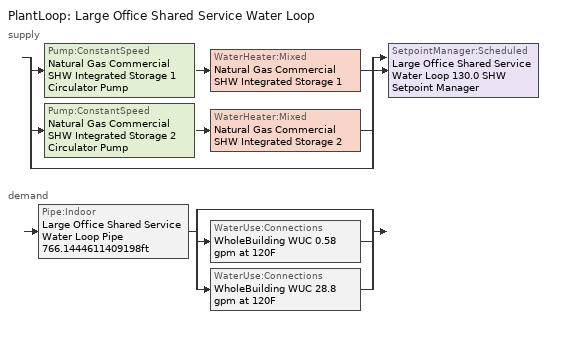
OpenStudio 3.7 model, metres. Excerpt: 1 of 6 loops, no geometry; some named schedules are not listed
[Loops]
PlantLoop 'Large Office Shared Service Water Loop'
 supply: split
  | Pump:ConstantSpeed 'Natural Gas Commercial SHW Integrated Storage 1 Circulator Pump' > WaterHeater:Mixed 'Natural Gas Commercial SHW Integrated Storage 1'
  | Pump:ConstantSpeed 'Natural Gas Commercial SHW Integrated Storage 2 Circulator Pump' > WaterHeater:Mixed 'Natural Gas Commercial SHW Integrated Storage 2'
  | bypass
  join > SetpointManager:Scheduled 'Large Office Shared Service Water Loop 130.0 SHW Setpoint Manager'
 demand: Pipe:Indoor 'Large Office Shared Service Water Loop Pipe 766.1444611409198ft' > split
  | bypass
  | WaterUse:Connections 'WholeBuilding WUC 0.58 gpm at 120F'
  | WaterUse:Connections 'WholeBuilding WUC 28.8 gpm at 120F'
[Material] Roughness=Smooth; Thermal Absorptance=0.9; Solar Absorptance=0.7; Visible Absorptance=0.7
Name | Thickness {m} | Conductivity {W/m-K} | Density {kg/m3} | Specific Heat {J/kg-K}
Copper pipe 0.75in type L | 0.001143 | 386 | 8907.12 | 385.1856
Fiberglass batt 0.5in | 0.0127 | 0.0663448 | 11.214 | 837.36
[Construction]
Copper pipe 0.75in type L with 0.5in fiberglass batt: Fiberglass batt 0.5in, Copper pipe 0.75in type L
[WaterUse:Connections] Drain Water Heat Exchanger Type=None; Drain Water Heat Exchanger Destination=Plant
Name | Water Use Equipment Name 1
WholeBuilding WUC 28.8 gpm at 120F | WholeBuilding Service Water Use 28.8gpm at 120F
WholeBuilding WUC 0.58 gpm at 120F | WholeBuilding Service Water Use 0.58gpm at 120F
[WaterUse:Equipment:Definition] Target Temperature Schedule=Mixed Water At Faucet Temp - 120F; Sensible Fraction Schedule=Fraction Sensible - 0.2; Latent Fraction Schedule=Fraction Latent - 0.05
Name | Peak Flow Rate {m3/s}
WholeBuilding Service Water Use Def 28.8 gpm | 0.00181712
WholeBuilding Service Water Use Def 0.58 gpm | 3.65923e-05
[WaterUse:Equipment]
Name | Water Use Equipment Definition | Flow Rate Fraction Schedule
WholeBuilding Service Water Use 28.8gpm at 120F | WholeBuilding Service Water Use Def 28.8 gpm | OfficeLarge BLDG_SWH_SCH
WholeBuilding Service Water Use 0.58gpm at 120F | WholeBuilding Service Water Use Def 0.58 gpm | OfficeLarge BLDG_SWH_SCH 1
[PlantLoop]
Large Office Shared Service Water Loop: Glycol Concentration=0; Maximum Loop Temperature {C}=60; Minimum Loop Temperature {C}=10; Plant Loop Volume {m3}=Autocalculate; Load Distribution Scheme=SequentialLoad
[Sizing:Plant]
Large Office Shared Service Water Loop: Loop Type=Heating; Design Loop Exit Temperature {C}=54.4444; Loop Design Temperature Difference {deltaC}=5; Sizing Option=NonCoincident; Zone Timesteps in Averaging Window=1; Coincident Sizing Factor Mode=None
[SetpointManager:Scheduled]
Large Office Shared Service Water Loop 130.0 SHW Setpoint Manager: Control Variable=Temperature; Schedule=Service Water Loop Temp - 130.0 F
[WaterHeater:Mixed] Tank Volume {m3}=0.431538; Setpoint Temperature Schedule=Service Water Loop Temp - 130.0 F; Deadband Temperature Difference {deltaC}=2; Maximum Temperature Limit {C}=95; Heater Control Type=Modulate; Heater Maximum Capacity {W}=16705.1; Heater Minimum Capacity {W}=5011.52; Heater Fuel Type=NaturalGas; Heater Thermal Efficiency=0.95; Off Cycle Parasitic Fuel Consumption Rate {W}=0; Off Cycle Parasitic Fuel Type=Electricity; Off Cycle Parasitic Heat Fraction to Tank=0.8; On Cycle Parasitic Fuel Consumption Rate {W}=5; On Cycle Parasitic Fuel Type=Electricity; Ambient Temperature Indicator=Schedule; Off Cycle Loss Coefficient to Ambient Temperature {W/K}=7.73247; On Cycle Loss Coefficient to Ambient Temperature {W/K}=7.73247; Use Side Effectiveness=1; Source Side Effectiveness=1; Use Side Design Flow Rate {m3/s}=autosize; Source Side Design Flow Rate {m3/s}=autosize; Indirect Water Heating Recovery Time {hr}=1.5; Source Side Flow Control Mode=IndirectHeatPrimarySetpoint
Name | Ambient Temperature Schedule
Natural Gas Commercial SHW Integrated Storage 1 | Water Heater 1 Ambient Temp Schedule 71.6 F
Natural Gas Commercial SHW Integrated Storage 2 | Water Heater 2 Ambient Temp Schedule 71.6 F
[WaterHeater:Sizing] Design Mode=PeakDraw; Time Storage Can Meet Peak Draw {hr}=0.538503; Time for Tank Recovery {hr}=0; Nominal Tank Volume for Autosizing Plant Connections {m3}=1
Natural Gas Commercial SHW Integrated Storage 1; Natural Gas Commercial SHW Integrated Storage 2
[Pump:ConstantSpeed] Rated Flow Rate {m3/s}=autosize; Rated Pump Head {Pa}=80152; Rated Power Consumption {W}=autosize; Motor Efficiency=0.3; Fraction of Motor Inefficiencies to Fluid Stream=0; Pump Control Type=Intermittent; Design Power Sizing Method=PowerPerFlowPerPressure; Design Electric Power per Unit Flow Rate {W/(m3/s)}=348701.1; Design Shaft Power per Unit Flow Rate per Unit Head {W-s/m3-Pa}=1.28205
Natural Gas Commercial SHW Integrated Storage 1 Circulator Pump; Natural Gas Commercial SHW Integrated Storage 2 Circulator Pump
[Pipe:Indoor]
Large Office Shared Service Water Loop Pipe 766.1444611409198ft: Construction=Copper pipe 0.75in type L with 0.5in fiberglass batt; Environment Type=Schedule; Ambient Temperature Schedule=Large Office Shared Service Water Loop Piping Air Temp - 70F; Ambient Air Velocity Schedule=Large Office Shared Service Water Loop Piping Air Velocity - 0.67mph; Pipe Inside Diameter {m}=0.019939; Pipe Length {m}=233.521
[Schedule:Ruleset]
Name | Default Day Schedule
Fraction Sensible - 0.2 | Fraction Sensible - 0.2 Default
Fraction Latent - 0.05 | Fraction Latent - 0.05 Default
Mixed Water At Faucet Temp - 120F | Mixed Water At Faucet Temp - 120F Default
Water Heater 1 Ambient Temp Schedule 71.6 F | Water Heater 1 Ambient Temp Schedule 71.6 F Default
Water Heater 2 Ambient Temp Schedule 71.6 F | Water Heater 2 Ambient Temp Schedule 71.6 F Default
Large Office Shared Service Water Loop Piping Air Temp - 70F | Large Office Shared Service Water Loop Piping Air Temp - 70F Default
Large Office Shared Service Water Loop Piping Air Velocity - 0.67mph | Large Office Shared Service Water Loop Piping Air Velocity - 0.67mph Default
[Schedule:Day]
Fraction Sensible - 0.2 Default: 24, 0, 0.2
Fraction Latent - 0.05 Default: 24, 0, 0.05
Mixed Water At Faucet Temp - 120F Default: 24, 0, 48.8889
Water Heater 1 Ambient Temp Schedule 71.6 F Default; Water Heater 2 Ambient Temp Schedule 71.6 F Default: 24, 0, 22
Large Office Shared Service Water Loop Piping Air Temp - 70F Default: 24, 0, 21.1111
Large Office Shared Service Water Loop Piping Air Velocity - 0.67mph Default: 24, 0, 0.3
[Schedule:Constant]
Service Water Loop Temp - 130.0 F: Value=54.4444
